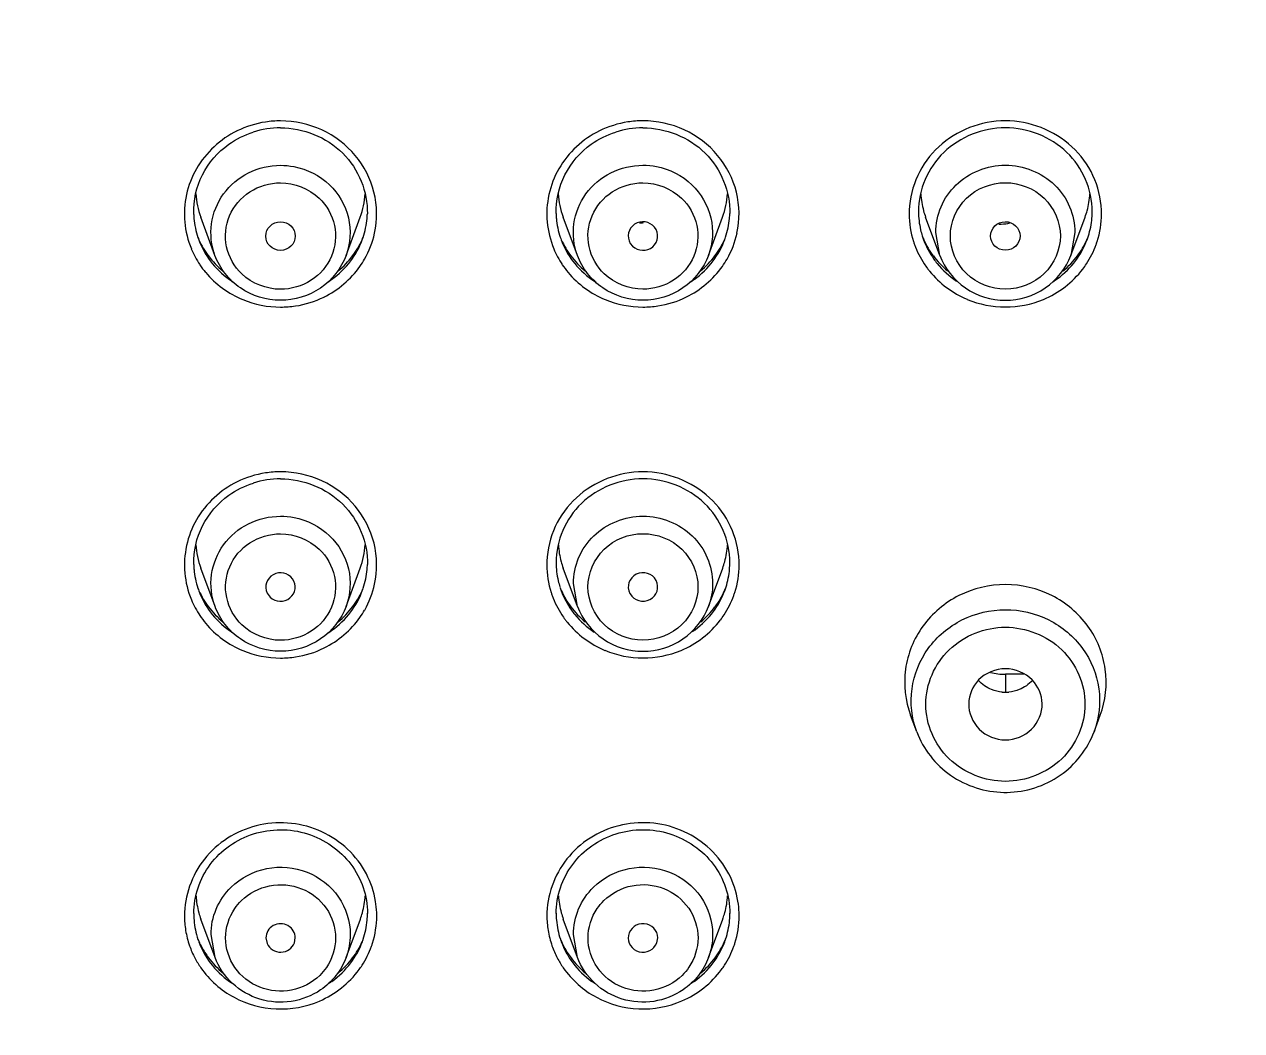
# Model space of a CAD drawing. Extents: x 4680 to 5808, y -3 to 824.
# Drawn here: x 5200.32 to 5225.17, y 539.51 to 560.05 of the extents above; entities that cross this region are included whole.
import ezdxf

# ---------------------------------------------------------------- set-up
doc = ezdxf.new("R2010")
doc.units = 0
doc.header["$LTSCALE"] = 4
doc.header["$MEASUREMENT"] = 0
for name, color, linetype in [('F3A55-R01_DXF_CONTINUOUS_LINE', 7, 'CONTINUOUS'), ('F3A55-R02_DXF_CONTINUOUS_LINE', 7, 'CONTINUOUS'), ('F3A55-R05_DXF_CONTINUOUS_LINE', 7, 'CONTINUOUS')]:
    doc.layers.add(name, color=color, linetype=linetype)

msp = doc.modelspace()

# ---------------------------------------------------------------- linework, layer by layer
at = {"layer": 'F3A55-R01_DXF_CONTINUOUS_LINE', "color": 9, "linetype": 'Continuous'}
for points, knots in [([(5208.603, 604.42), (5212.915, 603.719), (5221.405, 601.45), (5233.139, 595.564), (5243.376, 587.456), (5251.664, 577.468), (5257.642, 566.031), (5261.049, 553.636), (5261.733, 540.831), (5260.353, 532.385), (5259.226, 528.295)], [0, 0, 0, 0, 0.127243, 0.253926, 0.379839, 0.504913, 0.62922, 0.752956, 0.876436, 1, 1, 1, 1]), ([(5260.701, 541.59), (5260.702, 548.649), (5258.08, 562.95), (5246.804, 581.613), (5229.646, 595.364), (5215.659, 600.149), (5208.494, 601.312)], [0, 0, 0, 0, 0.246653, 0.495135, 0.746378, 1, 1, 1, 1]), ([(5136.653, 541.394), (5136.652, 545.286), (5137.446, 553.103), (5140.973, 564.353), (5146.701, 574.72), (5154.403, 583.801), (5163.787, 591.248), (5178.025, 598.619), (5198.143, 602.507), (5218.262, 598.624), (5232.504, 591.262), (5241.888, 583.814), (5249.597, 574.74), (5255.327, 564.374), (5258.858, 553.126), (5259.654, 545.309), (5259.654, 541.417)], [0, 0, 0, 0, 0.061575, 0.123304, 0.185315, 0.247693, 0.310467, 0.373601, 0.500005, 0.626397, 0.689539, 0.752312, 0.814687, 0.876699, 0.938429, 1, 1, 1, 1])]:
    msp.add_open_spline(points, degree=3, knots=knots, dxfattribs=at)
at = {"layer": 'F3A55-R02_DXF_CONTINUOUS_LINE', "color": 7, "linetype": 'Continuous'}
for p, q in [((5222.019, 555.655), (5222.019, 555.655)), ((5214.62, 548.489), (5214.62, 548.49)), ((5220.729, 546.786), (5220.351, 546.786)), ((5218.541, 545.611), (5218.415, 545.95)), ((5222.162, 545.612), (5222.288, 545.95)), ((5203.883, 541.324), (5203.883, 541.324)), ((5207.221, 541.324), (5207.221, 541.325)), ((5211.283, 541.325), (5211.283, 541.325)), ((5214.621, 541.325), (5214.621, 541.326))]:
    msp.add_line(p, q, dxfattribs=at)
at = {"layer": 'F3A55-R02_DXF_CONTINUOUS_LINE', "color": 9, "linetype": 'Continuous'}
msp.add_line((5220.351, 546.786), (5220.351, 546.418), dxfattribs=at)
for centre, radius, start, end in [((5205.55, 556.063), 2.02, 98.7151, 116.0871), ((5205.55, 556.053), 2.03, 90.0145, 98.682), ((5212.95, 556.064), 2.02, 98.7151, 116.0871), ((5212.95, 556.054), 2.03, 90.0145, 98.682), ((5220.206, 556.184), 1.82, 177.5672, 180.0057), ((5220.493, 556.184), 1.82, 0.0104, 2.4448), ((5205.449, 556.186), 1.862, 185.2102, 202.5484), ((5212.849, 556.188), 1.862, 185.2102, 202.5484), ((5205.639, 556.192), 1.876, 330.26, 347.5483), ((5213.039, 556.193), 1.876, 330.26, 347.5483), ((5205.482, 556.25), 1.709, 200.4537, 216.88), ((5205.618, 556.25), 1.709, 323.1362, 339.5625), ((5212.882, 556.251), 1.709, 200.4537, 216.88), ((5213.018, 556.251), 1.709, 323.1362, 339.5625), ((5220.229, 556.182), 1.842, 197.7668, 198.7072), ((5220.23, 556.183), 1.843, 198.7077, 199.8113), ((5220.266, 556.197), 1.881, 199.8621, 213.2555), ((5220.42, 556.251), 1.706, 323.4117, 339.5504), ((5220.434, 556.197), 1.881, 326.7263, 340.1119), ((5220.47, 556.183), 1.842, 340.1631, 341.2238), ((5220.471, 556.182), 1.842, 341.2244, 342.2435), ((5205.469, 556.198), 1.885, 202.6166, 213.8624), ((5212.869, 556.199), 1.885, 202.6166, 213.8624), ((5205.483, 556.206), 1.902, 213.854, 219.8035), ((5205.628, 556.199), 1.888, 324.839, 330.2324), ((5212.883, 556.207), 1.902, 213.854, 219.8035), ((5213.028, 556.2), 1.888, 324.839, 330.2324), ((5220.276, 556.204), 1.893, 213.2509, 216.8081), ((5220.28, 556.207), 1.898, 216.81, 218.867), ((5220.424, 556.204), 1.894, 322.6582, 326.7312), ((5205.526, 556.293), 1.77, 234.8788, 237.9224), ((5205.574, 556.293), 1.77, 302.0922, 305.1373), ((5212.926, 556.294), 1.77, 234.8788, 237.9224), ((5212.974, 556.294), 1.77, 302.0922, 305.1373), ((5220.375, 556.293), 1.768, 302.3312, 305.9475), ((5205.55, 556.312), 2.03, 270.0145, 278.682), ((5205.55, 556.301), 2.02, 278.7151, 296.0871), ((5212.95, 556.313), 2.03, 270.0145, 278.682), ((5212.95, 556.302), 2.02, 278.7151, 296.0871), ((5220.35, 556.306), 2.022, 247.3654, 292.5877), ((5205.551, 548.899), 2.02, 98.7151, 116.0871), ((5205.551, 548.889), 2.03, 90.0145, 98.682), ((5212.807, 549.019), 1.82, 177.5672, 180.0057), ((5213.094, 549.019), 1.82, 0.0104, 2.4448), ((5205.45, 549.022), 1.862, 185.2102, 202.5484), ((5205.64, 549.028), 1.876, 330.26, 347.5483), ((5205.47, 549.033), 1.885, 202.6166, 213.8624), ((5205.483, 549.086), 1.709, 200.4537, 216.88), ((5205.619, 549.086), 1.709, 323.1362, 339.5625), ((5212.83, 549.017), 1.842, 197.7668, 198.7072), ((5212.831, 549.017), 1.843, 198.7077, 199.8113), ((5212.867, 549.032), 1.881, 199.8621, 213.2555), ((5213.021, 549.086), 1.706, 323.4117, 339.5504), ((5213.035, 549.032), 1.881, 326.7263, 340.1119), ((5213.071, 549.017), 1.842, 340.1631, 341.2238), ((5213.072, 549.017), 1.842, 341.2244, 342.2435), ((5205.629, 549.035), 1.888, 324.839, 330.2324), ((5205.484, 549.042), 1.902, 213.854, 219.8035), ((5212.877, 549.038), 1.893, 213.2509, 216.8081), ((5212.881, 549.041), 1.898, 216.81, 218.867), ((5213.025, 549.039), 1.894, 322.6582, 326.7312), ((5205.527, 549.128), 1.77, 234.8788, 237.9224), ((5205.575, 549.128), 1.77, 302.0922, 305.1373), ((5212.976, 549.128), 1.768, 302.3312, 305.9475), ((5205.551, 549.137), 2.02, 278.7151, 296.0871), ((5205.551, 549.147), 2.03, 270.0145, 278.682), ((5212.951, 549.141), 2.022, 247.3654, 292.5877), ((5205.669, 541.853), 1.846, 2.0953, 9.2557), ((5213.069, 541.854), 1.846, 2.0953, 9.2557), ((5205.411, 541.854), 1.822, 177.6268, 180.006), ((5205.434, 541.854), 1.845, 180.0194, 189.2553), ((5205.657, 541.856), 1.858, 342.435, 359.9351), ((5205.679, 541.854), 1.836, 0.009, 2.0923), ((5212.811, 541.855), 1.822, 177.6268, 180.006), ((5212.834, 541.855), 1.845, 180.0194, 189.2553), ((5213.057, 541.857), 1.858, 342.435, 359.9351), ((5213.079, 541.855), 1.836, 0.009, 2.0923), ((5205.442, 541.856), 1.853, 189.275, 199.2994), ((5212.842, 541.857), 1.853, 189.275, 199.2994), ((5205.459, 541.863), 1.872, 199.3123, 207.6564), ((5205.482, 541.921), 1.707, 200.4686, 216.8922), ((5205.622, 541.921), 1.707, 323.1239, 339.5476), ((5205.636, 541.867), 1.881, 327.0777, 340.3225), ((5205.67, 541.853), 1.845, 340.3658, 342.4037), ((5212.859, 541.864), 1.872, 199.3123, 207.6564), ((5212.882, 541.922), 1.707, 200.4686, 216.8922), ((5213.022, 541.922), 1.707, 323.1239, 339.5476), ((5213.036, 541.868), 1.881, 327.0777, 340.3225), ((5213.07, 541.854), 1.845, 340.3658, 342.4037), ((5205.471, 541.87), 1.885, 207.6802, 214.8175), ((5212.871, 541.871), 1.885, 207.6802, 214.8175), ((5205.63, 541.871), 1.889, 323.8226, 327.0761), ((5213.03, 541.872), 1.889, 323.8226, 327.0761), ((5205.527, 541.963), 1.768, 234.8854, 237.9281), ((5205.577, 541.963), 1.768, 302.0781, 305.1307), ((5212.927, 541.964), 1.768, 234.8854, 237.9281), ((5212.977, 541.964), 1.768, 302.0781, 305.1307)]:
    msp.add_arc(centre, radius, start, end, dxfattribs=at)
at = {"layer": 'F3A55-R02_DXF_CONTINUOUS_LINE', "color": 7, "linetype": 'Continuous'}
for centre, radius, start, end in [((5205.551, 556.096), 1.844, 90.0545, 107.5744), ((5212.951, 556.097), 1.844, 90.0545, 107.5744), ((5205.421, 556.23), 1.645, 181.4713, 184.8665), ((5205.448, 556.233), 1.671, 184.887, 198.4233), ((5205.652, 556.233), 1.671, 341.5932, 355.1287), ((5205.679, 556.23), 1.645, 355.1493, 358.537), ((5212.821, 556.231), 1.645, 181.4713, 184.8665), ((5212.848, 556.234), 1.671, 184.887, 198.4233), ((5213.052, 556.234), 1.671, 341.5932, 355.1287), ((5213.079, 556.232), 1.645, 355.1493, 358.537), ((5220.248, 556.237), 1.672, 180.0402, 193.1263), ((5220.443, 556.239), 1.681, 342.4949, 355.1764), ((5220.47, 556.236), 1.653, 355.1887, 359.9996), ((5220.247, 556.237), 1.671, 193.1406, 197.5626), ((5205.426, 556.227), 1.648, 198.4463, 200.3758), ((5205.462, 556.367), 1.731, 202.4826, 204.2406), ((5205.481, 556.376), 1.752, 204.2668, 216.8864), ((5205.618, 556.376), 1.752, 323.1297, 335.7493), ((5205.638, 556.367), 1.731, 335.7755, 337.534), ((5205.674, 556.227), 1.648, 339.6404, 341.5703), ((5212.826, 556.228), 1.648, 198.4463, 200.3758), ((5212.862, 556.368), 1.731, 202.4826, 204.2406), ((5212.881, 556.377), 1.752, 204.2668, 216.8864), ((5213.018, 556.377), 1.752, 323.1297, 335.7493), ((5213.038, 556.368), 1.731, 335.7755, 337.534), ((5213.074, 556.228), 1.648, 339.6404, 341.5703), ((5220.257, 556.366), 1.725, 201.5616, 204.2347), ((5220.255, 556.24), 1.679, 197.5617, 200.3777), ((5220.28, 556.251), 1.707, 200.4459, 215.553), ((5220.279, 556.377), 1.75, 204.2646, 216.9006), ((5220.421, 556.377), 1.75, 323.1155, 335.7289), ((5220.443, 556.366), 1.725, 335.7586, 338.45), ((5220.457, 556.235), 1.667, 339.6413, 342.4729), ((5205.512, 556.402), 1.792, 216.9604, 230.4715), ((5205.588, 556.402), 1.792, 309.5446, 323.0558), ((5212.912, 556.403), 1.792, 216.9604, 230.4715), ((5212.988, 556.403), 1.792, 309.5446, 323.0558), ((5220.313, 556.405), 1.794, 216.9688, 230.4679), ((5220.387, 556.405), 1.794, 309.5552, 323.0474), ((5220.288, 556.257), 1.717, 215.5496, 219.1158), ((5205.552, 548.932), 1.844, 90.0545, 107.5744), ((5212.849, 549.072), 1.672, 180.0402, 193.1263), ((5213.071, 549.071), 1.653, 355.1887, 359.9996), ((5205.422, 549.066), 1.645, 181.4713, 184.8665), ((5205.449, 549.069), 1.671, 184.887, 198.4233), ((5205.653, 549.069), 1.671, 341.5932, 355.1287), ((5205.68, 549.066), 1.645, 355.1493, 358.537), ((5213.044, 549.074), 1.681, 342.4949, 355.1764), ((5212.848, 549.072), 1.671, 193.1406, 197.5626), ((5212.858, 549.201), 1.725, 201.5616, 204.2347), ((5212.856, 549.074), 1.679, 197.5617, 200.3777), ((5213.044, 549.201), 1.725, 335.7586, 338.45), ((5213.058, 549.07), 1.667, 339.6413, 342.4729), ((5205.427, 549.063), 1.648, 198.4463, 200.3758), ((5205.463, 549.202), 1.731, 202.4826, 204.2406), ((5205.482, 549.212), 1.752, 204.2668, 216.8864), ((5205.619, 549.212), 1.752, 323.1297, 335.7493), ((5205.639, 549.203), 1.731, 335.7755, 337.534), ((5205.675, 549.063), 1.648, 339.6404, 341.5703), ((5212.881, 549.086), 1.707, 200.4459, 215.553), ((5212.88, 549.212), 1.75, 204.2646, 216.9006), ((5213.022, 549.212), 1.75, 323.1155, 335.7289), ((5205.513, 549.238), 1.792, 216.9604, 230.4715), ((5205.589, 549.238), 1.792, 309.5446, 323.0558), ((5212.914, 549.24), 1.794, 216.9688, 230.4679), ((5212.889, 549.091), 1.717, 215.5496, 219.1158), ((5212.988, 549.24), 1.794, 309.5552, 323.0474), ((5220.352, 547.954), 1.169, 254.9511, 269.9535), ((5220.351, 547.164), 0.746, 264.636, 269.9947), ((5220.351, 547.164), 0.746, 270.0217, 275.4087), ((5220.351, 546.329), 1.954, 269.0361, 270.9804), ((5205.431, 541.906), 1.653, 180.0169, 184.9002), ((5205.673, 541.906), 1.653, 355.1159, 359.9993), ((5212.831, 541.907), 1.653, 180.0169, 184.9002), ((5213.073, 541.907), 1.653, 355.1159, 359.9993), ((5205.46, 541.909), 1.682, 184.9142, 198.5118), ((5205.644, 541.909), 1.682, 341.5044, 355.102), ((5212.86, 541.91), 1.682, 184.9142, 198.5118), ((5213.044, 541.91), 1.682, 341.5044, 355.102), ((5205.445, 541.905), 1.667, 198.5403, 200.3725), ((5205.46, 542.036), 1.727, 202.5446, 204.2339), ((5205.644, 542.036), 1.727, 335.7594, 337.4716), ((5205.659, 541.905), 1.667, 339.6436, 341.4758), ((5212.845, 541.906), 1.667, 198.5403, 200.3725), ((5212.86, 542.037), 1.727, 202.5446, 204.2339), ((5213.044, 542.037), 1.727, 335.7594, 337.4716), ((5213.059, 541.906), 1.667, 339.6436, 341.4758), ((5205.476, 542.044), 1.744, 204.2467, 212.5574), ((5205.482, 542.047), 1.751, 212.5558, 216.9072), ((5205.623, 542.047), 1.75, 323.1155, 335.7289), ((5212.876, 542.045), 1.744, 204.2467, 212.5574), ((5212.882, 542.048), 1.751, 212.5558, 216.9072), ((5213.023, 542.048), 1.75, 323.1155, 335.7289), ((5205.515, 542.075), 1.794, 216.9687, 230.461), ((5205.589, 542.075), 1.794, 309.5483, 323.0474), ((5212.915, 542.076), 1.794, 216.9687, 230.461), ((5212.989, 542.076), 1.794, 309.5483, 323.0474)]:
    msp.add_arc(centre, radius, start, end, dxfattribs=at)
at = {"layer": 'F3A55-R02_DXF_CONTINUOUS_LINE', "color": 9, "linetype": 'Continuous'}
for points, knots in [([(5257.231, 541.226), (5257.231, 544.965), (5256.466, 552.473), (5253.073, 563.278), (5247.568, 573.235), (5240.165, 581.954), (5231.151, 589.104), (5220.874, 594.414), (5209.733, 597.681), (5202.003, 598.415), (5198.144, 598.415)], [0, 0, 0, 0, 0.123011, 0.246323, 0.370202, 0.494815, 0.620217, 0.746344, 0.873021, 1, 1, 1, 1]), ([(5198.144, 597.99), (5201.976, 597.991), (5209.652, 597.262), (5220.714, 594.018), (5230.918, 588.746), (5239.868, 581.646), (5247.219, 572.988), (5252.685, 563.102), (5256.054, 552.373), (5256.814, 544.918), (5256.814, 541.205)], [0, 0, 0, 0, 0.126979, 0.253656, 0.379783, 0.505185, 0.629798, 0.753677, 0.876989, 1, 1, 1, 1]), ([(5207.391, 592.649), (5212.701, 591.744), (5223.078, 588.351), (5236.348, 578.955), (5246.115, 566.116), (5249.676, 555.977), (5250.617, 550.812)], [0, 0, 0, 0, 0.253201, 0.504427, 0.75322, 1, 1, 1, 1]), ([(5207.47, 555.788), (5207.53, 556.061), (5207.523, 556.645), (5207.122, 557.423), (5206.42, 557.957), (5205.838, 558.083), (5205.55, 558.083)], [0, 0, 0, 0, 0.246406, 0.494418, 0.745837, 1, 1, 1, 1]), ([(5214.87, 555.789), (5214.93, 556.062), (5214.923, 556.646), (5214.522, 557.424), (5213.82, 557.958), (5213.238, 558.084), (5212.95, 558.084)], [0, 0, 0, 0, 0.246406, 0.494418, 0.745837, 1, 1, 1, 1]), ([(5222.311, 556.262), (5222.301, 556.503), (5222.182, 556.989), (5221.598, 557.79), (5220.35, 558.281), (5219.102, 557.79), (5218.518, 556.988), (5218.399, 556.503), (5218.388, 556.261)], [0, 0, 0, 0, 0.124282, 0.249623, 0.499989, 0.750359, 0.875711, 1, 1, 1, 1]), ([(5204.662, 557.877), (5204.323, 557.711), (5203.732, 557.172), (5203.561, 556.387), (5203.594, 556.017)], [0, 0, 0, 0, 0.503911, 1, 1, 1, 1]), ([(5212.062, 557.878), (5211.723, 557.712), (5211.132, 557.173), (5210.961, 556.388), (5210.994, 556.018)], [0, 0, 0, 0, 0.503911, 1, 1, 1, 1]), ([(5207.471, 548.623), (5207.531, 548.896), (5207.524, 549.481), (5207.123, 550.259), (5206.421, 550.793), (5205.839, 550.919), (5205.551, 550.919)], [0, 0, 0, 0, 0.246406, 0.494418, 0.745837, 1, 1, 1, 1]), ([(5214.912, 549.097), (5214.902, 549.338), (5214.783, 549.823), (5214.199, 550.625), (5212.951, 551.116), (5211.703, 550.625), (5211.119, 549.823), (5211, 549.337), (5210.989, 549.096)], [0, 0, 0, 0, 0.124282, 0.249623, 0.499989, 0.750359, 0.875711, 1, 1, 1, 1]), ([(5204.663, 550.713), (5204.324, 550.547), (5203.733, 550.008), (5203.562, 549.223), (5203.595, 548.853)], [0, 0, 0, 0, 0.503911, 1, 1, 1, 1]), ([(5218.541, 545.611), (5218.438, 545.888), (5218.369, 546.503), (5218.72, 547.36), (5219.434, 547.962), (5220.047, 548.104), (5220.351, 548.104)], [0, 0, 0, 0, 0.246718, 0.494441, 0.745679, 1, 1, 1, 1]), ([(5220.351, 548.104), (5220.655, 548.105), (5221.268, 547.962), (5221.982, 547.361), (5222.333, 546.504), (5222.265, 545.888), (5222.162, 545.612)], [0, 0, 0, 0, 0.254321, 0.505559, 0.753282, 1, 1, 1, 1]), ([(5220.352, 544.6), (5219.939, 544.6), (5219.086, 544.927), (5218.549, 546.173), (5219.086, 547.419), (5219.938, 547.746), (5220.351, 547.747)], [0, 0, 0, 0, 0.252862, 0.49999, 0.747123, 1, 1, 1, 1]), ([(5220.351, 547.747), (5220.764, 547.747), (5221.617, 547.419), (5222.154, 546.174), (5221.617, 544.928), (5220.764, 544.6), (5220.352, 544.6)], [0, 0, 0, 0, 0.252862, 0.49999, 0.747123, 1, 1, 1, 1]), ([(5207.303, 542.714), (5207.109, 543.083), (5206.444, 543.706), (5205.109, 543.847), (5203.945, 543.181), (5203.607, 542.34), (5203.59, 541.929)], [0, 0, 0, 0, 0.249381, 0.502551, 0.753689, 1, 1, 1, 1]), ([(5214.703, 542.715), (5214.509, 543.084), (5213.844, 543.707), (5212.509, 543.848), (5211.345, 543.182), (5211.007, 542.341), (5210.99, 541.93)], [0, 0, 0, 0, 0.249381, 0.502551, 0.753689, 1, 1, 1, 1]), ([(5257.231, 541.226), (5257.232, 537.599), (5256.515, 530.318), (5253.325, 519.814), (5248.138, 510.083), (5241.146, 501.484), (5232.602, 494.325), (5222.817, 488.863), (5212.149, 485.292), (5204.696, 484.257), (5200.958, 484.085)], [0, 0, 0, 0, 0.123071, 0.246424, 0.370316, 0.49491, 0.620269, 0.746349, 0.872998, 1, 1, 1, 1]), ([(5256.814, 541.205), (5256.815, 537.609), (5256.104, 530.388), (5252.944, 519.969), (5247.807, 510.316), (5240.879, 501.783), (5232.414, 494.675), (5222.717, 489.246), (5212.142, 485.689), (5204.753, 484.65), (5201.046, 484.473)], [0, 0, 0, 0, 0.123073, 0.246428, 0.370321, 0.494914, 0.620272, 0.74635, 0.872998, 1, 1, 1, 1]), ([(5204.601, 540.191), (5204.864, 540.05), (5205.462, 539.886), (5206.072, 539.998), (5206.347, 540.116)], [0, 0, 0, 0, 0.499695, 1, 1, 1, 1]), ([(5212.001, 540.192), (5212.264, 540.051), (5212.862, 539.887), (5213.472, 539.999), (5213.747, 540.117)], [0, 0, 0, 0, 0.499695, 1, 1, 1, 1])]:
    msp.add_open_spline(points, degree=3, knots=knots, dxfattribs=at)
at = {"layer": 'F3A55-R02_DXF_CONTINUOUS_LINE', "color": 7, "linetype": 'Continuous'}
for points in [[(5204.495, 557.605), (5204.647, 557.713), (5204.817, 557.798), (5204.995, 557.854)], [(5211.895, 557.606), (5212.047, 557.714), (5212.217, 557.799), (5212.395, 557.855)], [(5204.496, 550.441), (5204.648, 550.549), (5204.818, 550.634), (5204.996, 550.69)], [(5220.351, 546.899), (5220.153, 546.899), (5219.941, 546.812), (5219.803, 546.669)], [(5220.9, 546.669), (5220.762, 546.812), (5220.55, 546.899), (5220.351, 546.899)], [(5219.803, 546.669), (5219.683, 546.544), (5219.605, 546.362), (5219.602, 546.188)], [(5220.07, 546.472), (5219.969, 546.513), (5219.874, 546.579), (5219.801, 546.661)], [(5220.903, 546.661), (5220.83, 546.58), (5220.735, 546.514), (5220.634, 546.473)], [(5221.101, 546.188), (5221.098, 546.362), (5221.02, 546.544), (5220.9, 546.669)], [(5220.282, 546.421), (5220.21, 546.428), (5220.138, 546.445), (5220.07, 546.472)], [(5220.634, 546.473), (5220.566, 546.446), (5220.494, 546.428), (5220.421, 546.421)], [(5206.985, 542.909), (5207.094, 542.765), (5207.18, 542.602), (5207.238, 542.431)], [(5214.385, 542.91), (5214.494, 542.766), (5214.58, 542.603), (5214.638, 542.432)], [(5207.238, 542.431), (5207.295, 542.262), (5207.325, 542.081), (5207.325, 541.902)], [(5214.638, 542.432), (5214.695, 542.263), (5214.725, 542.082), (5214.725, 541.903)]]:
    msp.add_open_spline(points, degree=3, dxfattribs=at)
for points, knots in [([(5205.55, 557.94), (5206.007, 557.94), (5206.951, 557.579), (5207.334, 556.633), (5207.323, 556.188)], [0, 0, 0, 0, 0.507035, 1, 1, 1, 1]), ([(5212.95, 557.941), (5213.407, 557.942), (5214.351, 557.58), (5214.734, 556.634), (5214.723, 556.19)], [0, 0, 0, 0, 0.507035, 1, 1, 1, 1]), ([(5222.123, 556.232), (5222.123, 556.455), (5222.029, 556.907), (5221.507, 557.662), (5220.35, 558.13), (5219.193, 557.662), (5218.671, 556.906), (5218.577, 556.454), (5218.577, 556.232)], [0, 0, 0, 0, 0.123856, 0.249059, 0.499999, 0.75094, 0.876144, 1, 1, 1, 1]), ([(5203.777, 556.188), (5203.77, 556.459), (5203.896, 557.016), (5204.272, 557.445), (5204.495, 557.605)], [0, 0, 0, 0, 0.496276, 1, 1, 1, 1]), ([(5211.177, 556.189), (5211.17, 556.46), (5211.296, 557.017), (5211.672, 557.446), (5211.895, 557.606)], [0, 0, 0, 0, 0.496276, 1, 1, 1, 1]), ([(5205.551, 550.776), (5206.008, 550.776), (5206.952, 550.415), (5207.335, 549.469), (5207.324, 549.024)], [0, 0, 0, 0, 0.507035, 1, 1, 1, 1]), ([(5214.724, 549.067), (5214.724, 549.289), (5214.63, 549.742), (5214.108, 550.497), (5212.951, 550.964), (5211.794, 550.497), (5211.272, 549.741), (5211.178, 549.289), (5211.178, 549.066)], [0, 0, 0, 0, 0.123856, 0.249059, 0.499999, 0.75094, 0.876144, 1, 1, 1, 1]), ([(5203.778, 549.024), (5203.771, 549.295), (5203.897, 549.852), (5204.273, 550.281), (5204.496, 550.441)], [0, 0, 0, 0, 0.496276, 1, 1, 1, 1]), ([(5220.351, 548.616), (5220.026, 548.616), (5219.37, 548.463), (5218.607, 547.82), (5218.232, 546.903), (5218.305, 546.245), (5218.415, 545.95)], [0, 0, 0, 0, 0.254342, 0.505567, 0.753282, 1, 1, 1, 1]), ([(5222.288, 545.95), (5222.397, 546.246), (5222.471, 546.904), (5222.095, 547.82), (5221.332, 548.463), (5220.676, 548.616), (5220.351, 548.616)], [0, 0, 0, 0, 0.246711, 0.494418, 0.745653, 1, 1, 1, 1]), ([(5219.602, 546.188), (5219.598, 546), (5219.76, 545.6), (5220.159, 545.447), (5220.351, 545.447)], [0, 0, 0, 0, 0.494186, 1, 1, 1, 1]), ([(5220.351, 545.447), (5220.544, 545.447), (5220.943, 545.6), (5221.105, 546), (5221.101, 546.188)], [0, 0, 0, 0, 0.505795, 1, 1, 1, 1]), ([(5218.541, 545.611), (5218.672, 545.26), (5219.169, 544.621), (5219.939, 544.382), (5220.319, 544.375)], [0, 0, 0, 0, 0.496873, 1, 1, 1, 1]), ([(5220.385, 544.375), (5220.765, 544.382), (5221.534, 544.621), (5222.031, 545.26), (5222.162, 545.612)], [0, 0, 0, 0, 0.503128, 1, 1, 1, 1]), ([(5203.779, 541.901), (5203.779, 542.254), (5204.026, 542.987), (5204.972, 543.637), (5206.125, 543.643), (5206.768, 543.196), (5206.985, 542.909)], [0, 0, 0, 0, 0.245001, 0.49554, 0.749435, 1, 1, 1, 1]), ([(5211.179, 541.902), (5211.179, 542.255), (5211.426, 542.988), (5212.372, 543.638), (5213.525, 543.644), (5214.168, 543.198), (5214.385, 542.91)], [0, 0, 0, 0, 0.245001, 0.49554, 0.749435, 1, 1, 1, 1]), ([(5200.612, 483.401), (5204.426, 483.552), (5212.034, 484.563), (5222.935, 488.151), (5232.941, 493.68), (5241.683, 500.952), (5248.842, 509.706), (5254.154, 519.623), (5257.422, 530.338), (5258.157, 537.768), (5258.156, 541.468)], [0, 0, 0, 0, 0.126971, 0.253597, 0.379663, 0.505021, 0.629623, 0.75353, 0.876905, 1, 1, 1, 1])]:
    msp.add_open_spline(points, degree=3, knots=knots, dxfattribs=at)
at = {"layer": 'F3A55-R02_DXF_CONTINUOUS_LINE', "color": 9, "linetype": 'Continuous'}
for points in [[(5218.387, 556.184), (5218.387, 555.994), (5218.417, 555.801), (5218.475, 555.62)], [(5222.225, 555.621), (5222.283, 555.802), (5222.313, 555.994), (5222.313, 556.185)], [(5204.115, 555.224), (5204.224, 555.079), (5204.359, 554.949), (5204.508, 554.844)], [(5206.438, 554.487), (5206.726, 554.629), (5206.987, 554.849), (5207.172, 555.112)], [(5206.593, 554.845), (5206.742, 554.95), (5206.876, 555.079), (5206.985, 555.225)], [(5211.515, 555.225), (5211.624, 555.08), (5211.759, 554.95), (5211.908, 554.846)], [(5213.838, 554.488), (5214.126, 554.63), (5214.387, 554.85), (5214.572, 555.113)], [(5213.993, 554.846), (5214.142, 554.951), (5214.276, 555.08), (5214.385, 555.226)], [(5218.956, 555.174), (5219.069, 555.034), (5219.206, 554.912), (5219.356, 554.813)], [(5221.127, 554.439), (5221.438, 554.569), (5221.725, 554.787), (5221.929, 555.055)], [(5221.413, 554.862), (5221.556, 554.965), (5221.685, 555.092), (5221.79, 555.234)], [(5204.022, 554.989), (5204.222, 554.749), (5204.49, 554.554), (5204.779, 554.435)], [(5211.422, 554.99), (5211.622, 554.75), (5211.89, 554.555), (5212.179, 554.436)], [(5218.802, 555.016), (5219.003, 554.766), (5219.276, 554.563), (5219.572, 554.44)], [(5204.779, 554.435), (5205.021, 554.334), (5205.288, 554.282), (5205.55, 554.282)], [(5212.179, 554.436), (5212.421, 554.335), (5212.688, 554.283), (5212.95, 554.283)], [(5210.988, 549.019), (5210.988, 548.829), (5211.018, 548.636), (5211.076, 548.455)], [(5214.826, 548.455), (5214.884, 548.637), (5214.914, 548.829), (5214.914, 549.019)], [(5204.116, 548.06), (5204.225, 547.915), (5204.36, 547.785), (5204.509, 547.68)], [(5206.594, 547.681), (5206.743, 547.785), (5206.877, 547.915), (5206.986, 548.061)], [(5214.014, 547.696), (5214.157, 547.8), (5214.286, 547.927), (5214.391, 548.068)], [(5204.023, 547.825), (5204.223, 547.585), (5204.491, 547.39), (5204.78, 547.27)], [(5206.439, 547.323), (5206.727, 547.465), (5206.988, 547.685), (5207.173, 547.947)], [(5211.403, 547.85), (5211.604, 547.601), (5211.877, 547.398), (5212.173, 547.274)], [(5211.557, 548.008), (5211.67, 547.869), (5211.807, 547.746), (5211.957, 547.648)], [(5213.728, 547.274), (5214.039, 547.404), (5214.326, 547.622), (5214.53, 547.89)], [(5204.78, 547.27), (5205.022, 547.17), (5205.289, 547.117), (5205.551, 547.117)], [(5207.491, 542.15), (5207.459, 542.346), (5207.395, 542.538), (5207.303, 542.714)], [(5214.891, 542.151), (5214.859, 542.347), (5214.795, 542.539), (5214.703, 542.715)], [(5204.117, 540.896), (5204.226, 540.75), (5204.361, 540.621), (5204.51, 540.516)], [(5206.595, 540.516), (5206.744, 540.621), (5206.878, 540.751), (5206.987, 540.896)], [(5211.517, 540.897), (5211.626, 540.751), (5211.761, 540.622), (5211.91, 540.517)], [(5213.995, 540.517), (5214.144, 540.622), (5214.278, 540.752), (5214.387, 540.897)], [(5203.923, 540.793), (5204.096, 540.545), (5204.335, 540.334), (5204.601, 540.191)], [(5206.347, 540.116), (5206.663, 540.251), (5206.952, 540.479), (5207.155, 540.756)], [(5211.323, 540.794), (5211.496, 540.546), (5211.735, 540.335), (5212.001, 540.192)], [(5213.747, 540.117), (5214.063, 540.252), (5214.352, 540.48), (5214.555, 540.757)]]:
    msp.add_open_spline(points, degree=3, dxfattribs=at)
at = {"layer": 'F3A55-R05_DXF_CONTINUOUS_LINE', "color": 7, "linetype": 'Continuous'}
for p, q in [((5204.212, 555.334), (5203.922, 556.116)), ((5206.888, 555.335), (5207.178, 556.117)), ((5211.612, 555.335), (5211.322, 556.117)), ((5214.288, 555.336), (5214.578, 556.118)), ((5219.012, 555.336), (5218.722, 556.118)), ((5221.688, 555.337), (5221.978, 556.119)), ((5212.692, 555.582), (5212.737, 555.526)), ((5204.213, 548.17), (5203.923, 548.952)), ((5206.889, 548.171), (5207.179, 548.953)), ((5211.613, 548.171), (5211.323, 548.953)), ((5214.289, 548.172), (5214.579, 548.954)), ((5205.279, 548.444), (5205.338, 548.361)), ((5212.687, 548.428), (5212.682, 548.438)), ((5204.214, 541.006), (5203.924, 541.788)), ((5206.89, 541.006), (5207.18, 541.788)), ((5211.614, 541.007), (5211.324, 541.789)), ((5214.29, 541.007), (5214.58, 541.789)), ((5205.252, 541.403), (5205.276, 541.29)), ((5205.834, 541.304), (5205.852, 541.403)), ((5213.234, 541.304), (5213.252, 541.404))]:
    msp.add_line(p, q, dxfattribs=at)
at = {"layer": 'F3A55-R05_DXF_CONTINUOUS_LINE', "color": 9, "linetype": 'Continuous'}
for p, q in [((5219.012, 555.336), (5218.929, 555.802)), ((5221.772, 555.802), (5221.688, 555.337)), ((5211.613, 548.171), (5211.53, 548.637)), ((5204.214, 541.006), (5204.131, 541.471)), ((5211.614, 541.007), (5211.531, 541.472))]:
    msp.add_line(p, q, dxfattribs=at)
at = {"layer": 'F3A55-R05_DXF_CONTINUOUS_LINE', "color": 7, "linetype": 'Continuous'}
for centre, radius, start, end in [((5205.458, 556.686), 1.639, 183.1893, 200.3406), ((5205.641, 556.686), 1.639, 339.6761, 356.8038), ((5212.858, 556.687), 1.639, 183.1893, 200.3406), ((5213.041, 556.687), 1.639, 339.6761, 356.8038), ((5220.259, 556.688), 1.639, 183.3202, 195.5358), ((5220.441, 556.688), 1.639, 344.4804, 356.6981), ((5220.248, 556.685), 1.628, 195.5417, 200.3679), ((5220.452, 556.685), 1.628, 339.6486, 344.475), ((5212.877, 556.813), 0.811, 270.3889, 275.8704), ((5220.241, 556.821), 0.846, 268.4351, 281.0604), ((5220.243, 556.806), 0.831, 281.1076, 283.6112), ((5205.459, 549.522), 1.639, 183.1893, 200.3406), ((5205.642, 549.522), 1.639, 339.6761, 356.8038), ((5212.86, 549.523), 1.639, 183.3202, 195.5358), ((5213.042, 549.523), 1.639, 344.4804, 356.6981), ((5212.849, 549.52), 1.628, 195.5417, 200.3679), ((5213.053, 549.52), 1.628, 339.6486, 344.475), ((5205.461, 542.357), 1.639, 183.3182, 195.5358), ((5205.643, 542.357), 1.639, 344.4804, 356.6962), ((5212.861, 542.358), 1.639, 183.3182, 195.5358), ((5213.043, 542.358), 1.639, 344.4804, 356.6962), ((5205.45, 542.354), 1.628, 195.5417, 200.3679), ((5205.654, 542.354), 1.628, 339.6486, 344.475), ((5212.85, 542.355), 1.628, 195.5417, 200.3679), ((5213.054, 542.355), 1.627, 340.3861, 344.4759), ((5213.055, 542.355), 1.627, 339.6451, 340.3825)]:
    msp.add_arc(centre, radius, start, end, dxfattribs=at)
for centre, major_axis, ratio in [((5205.55, 555.731), (0.301, 0.001), 0.968238), ((5220.349, 555.733), (0.301, 0.002), 0.967979)]:
    msp.add_ellipse(centre, major_axis=major_axis, ratio=ratio, dxfattribs=at)
for centre, major_axis, ratio, start_param, end_param in [((5212.95, 555.732), (0.301, 0.001), 0.968141, -2.360295, 3.678385), ((5205.551, 548.567), (0.3, 0), 0.968142, -2.357217, 3.57957), ((5212.951, 548.568), (0.301, 0.001), 0.968045, -2.643232, 3.603198), ((5205.552, 541.403), (0.3, 0), 0.968119, 0, 3.141593), ((5212.951, 541.404), (0.301, 0), 0.967935, 0, 5.933005), ((5205.552, 541.403), (0.3, 0), 0.968119, -2.74127, -0.34676)]:
    msp.add_ellipse(centre, major_axis=major_axis, ratio=ratio, start_param=start_param, end_param=end_param, dxfattribs=at)
at = {"layer": 'F3A55-R05_DXF_CONTINUOUS_LINE', "color": 9, "linetype": 'Continuous'}
for points, knots in [([(5204.212, 555.334), (5204.137, 555.538), (5204.086, 555.993), (5204.345, 556.626), (5204.872, 557.071), (5205.325, 557.176), (5205.55, 557.176)], [0, 0, 0, 0, 0.246696, 0.494426, 0.745662, 1, 1, 1, 1]), ([(5205.55, 557.176), (5205.642, 557.176), (5206.005, 557.143), (5206.353, 556.967), (5206.549, 556.779)], [0, 0, 0, 0, 0.253569, 1, 1, 1, 1]), ([(5211.612, 555.335), (5211.537, 555.54), (5211.486, 555.994), (5211.745, 556.627), (5212.272, 557.072), (5212.725, 557.177), (5212.95, 557.177)], [0, 0, 0, 0, 0.246696, 0.494426, 0.745662, 1, 1, 1, 1]), ([(5212.95, 557.177), (5213.042, 557.177), (5213.405, 557.144), (5213.753, 556.968), (5213.949, 556.78)], [0, 0, 0, 0, 0.253569, 1, 1, 1, 1]), ([(5218.929, 555.802), (5218.929, 555.981), (5219.004, 556.345), (5219.422, 556.952), (5220.35, 557.329), (5221.277, 556.953), (5221.696, 556.346), (5221.772, 555.982), (5221.772, 555.802)], [0, 0, 0, 0, 0.124294, 0.249671, 0.500002, 0.750336, 0.875712, 1, 1, 1, 1]), ([(5204.761, 554.958), (5204.608, 555.105), (5204.383, 555.5), (5204.451, 556.173), (5204.891, 556.691), (5205.333, 556.818), (5205.55, 556.818)], [0, 0, 0, 0, 0.248729, 0.495606, 0.74569, 1, 1, 1, 1]), ([(5206.549, 556.779), (5206.736, 556.6), (5207.015, 556.126), (5206.977, 555.576), (5206.888, 555.335)], [0, 0, 0, 0, 0.501967, 1, 1, 1, 1]), ([(5212.161, 554.959), (5212.008, 555.106), (5211.783, 555.501), (5211.851, 556.174), (5212.291, 556.692), (5212.733, 556.819), (5212.95, 556.819)], [0, 0, 0, 0, 0.248729, 0.495606, 0.74569, 1, 1, 1, 1]), ([(5213.949, 556.78), (5214.136, 556.601), (5214.415, 556.127), (5214.377, 555.577), (5214.288, 555.336)], [0, 0, 0, 0, 0.501967, 1, 1, 1, 1]), ([(5219.227, 555.733), (5219.227, 556.012), (5219.479, 556.597), (5220.35, 556.933), (5221.22, 556.597), (5221.473, 556.012), (5221.473, 555.734)], [0, 0, 0, 0, 0.247137, 0.499987, 0.752844, 1, 1, 1, 1]), ([(5206.339, 556.505), (5206.492, 556.358), (5206.717, 555.963), (5206.649, 555.29), (5206.209, 554.772), (5205.767, 554.645), (5205.55, 554.645)], [0, 0, 0, 0, 0.248729, 0.495606, 0.74569, 1, 1, 1, 1]), ([(5213.739, 556.506), (5213.892, 556.359), (5214.117, 555.964), (5214.049, 555.291), (5213.609, 554.773), (5213.167, 554.646), (5212.95, 554.646)], [0, 0, 0, 0, 0.248729, 0.495606, 0.74569, 1, 1, 1, 1]), ([(5221.473, 555.734), (5221.473, 555.455), (5221.221, 554.87), (5220.35, 554.534), (5219.48, 554.87), (5219.227, 555.455), (5219.227, 555.733)], [0, 0, 0, 0, 0.247137, 0.499987, 0.752844, 1, 1, 1, 1]), ([(5204.213, 548.17), (5204.138, 548.374), (5204.087, 548.829), (5204.346, 549.462), (5204.873, 549.906), (5205.326, 550.012), (5205.551, 550.012)], [0, 0, 0, 0, 0.246696, 0.494426, 0.745662, 1, 1, 1, 1]), ([(5205.551, 550.012), (5205.643, 550.012), (5206.006, 549.979), (5206.354, 549.802), (5206.55, 549.615)], [0, 0, 0, 0, 0.253569, 1, 1, 1, 1]), ([(5211.53, 548.637), (5211.53, 548.816), (5211.605, 549.18), (5212.023, 549.787), (5212.951, 550.164), (5213.878, 549.787), (5214.297, 549.18), (5214.373, 548.816), (5214.373, 548.637)], [0, 0, 0, 0, 0.124294, 0.249679, 0.500028, 0.750351, 0.875714, 1, 1, 1, 1]), ([(5204.762, 547.794), (5204.609, 547.941), (5204.384, 548.335), (5204.452, 549.009), (5204.892, 549.527), (5205.334, 549.654), (5205.551, 549.654)], [0, 0, 0, 0, 0.248729, 0.495606, 0.74569, 1, 1, 1, 1]), ([(5206.55, 549.615), (5206.737, 549.436), (5207.016, 548.962), (5206.978, 548.412), (5206.889, 548.171)], [0, 0, 0, 0, 0.501967, 1, 1, 1, 1]), ([(5211.828, 548.568), (5211.828, 548.847), (5212.08, 549.432), (5212.951, 549.768), (5213.822, 549.432), (5214.074, 548.847), (5214.074, 548.568)], [0, 0, 0, 0, 0.247137, 0.499987, 0.752844, 1, 1, 1, 1]), ([(5206.34, 549.341), (5206.493, 549.194), (5206.718, 548.799), (5206.65, 548.125), (5206.21, 547.607), (5205.768, 547.48), (5205.551, 547.48)], [0, 0, 0, 0, 0.248729, 0.495606, 0.74569, 1, 1, 1, 1]), ([(5214.074, 548.568), (5214.074, 548.29), (5213.822, 547.705), (5212.951, 547.369), (5212.081, 547.705), (5211.828, 548.29), (5211.828, 548.568)], [0, 0, 0, 0, 0.247137, 0.499987, 0.752844, 1, 1, 1, 1]), ([(5204.541, 542.439), (5204.736, 542.63), (5205.256, 542.902), (5206.118, 542.821), (5206.799, 542.293), (5206.974, 541.74), (5206.974, 541.472)], [0, 0, 0, 0, 0.251321, 0.504345, 0.754245, 1, 1, 1, 1]), ([(5211.941, 542.44), (5212.136, 542.631), (5212.656, 542.903), (5213.518, 542.822), (5214.199, 542.294), (5214.374, 541.741), (5214.374, 541.473)], [0, 0, 0, 0, 0.251321, 0.504345, 0.754245, 1, 1, 1, 1]), ([(5204.131, 541.471), (5204.131, 541.649), (5204.204, 542.01), (5204.413, 542.313), (5204.541, 542.439)], [0, 0, 0, 0, 0.497793, 1, 1, 1, 1]), ([(5204.753, 542.167), (5204.908, 542.318), (5205.318, 542.533), (5205.999, 542.469), (5206.537, 542.052), (5206.675, 541.615), (5206.675, 541.403)], [0, 0, 0, 0, 0.251337, 0.504345, 0.754229, 1, 1, 1, 1]), ([(5211.531, 541.472), (5211.531, 541.65), (5211.604, 542.011), (5211.813, 542.314), (5211.941, 542.44)], [0, 0, 0, 0, 0.497793, 1, 1, 1, 1]), ([(5212.153, 542.168), (5212.308, 542.319), (5212.718, 542.534), (5213.399, 542.47), (5213.937, 542.053), (5214.075, 541.616), (5214.075, 541.404)], [0, 0, 0, 0, 0.251337, 0.504345, 0.754229, 1, 1, 1, 1]), ([(5204.429, 541.403), (5204.429, 541.612), (5204.521, 541.902), (5204.702, 542.117), (5204.753, 542.167)], [0, 0, 0, 0, 0.745726, 1, 1, 1, 1]), ([(5211.829, 541.404), (5211.829, 541.613), (5211.921, 541.903), (5212.102, 542.118), (5212.153, 542.168)], [0, 0, 0, 0, 0.745726, 1, 1, 1, 1]), ([(5206.351, 540.639), (5206.196, 540.488), (5205.786, 540.274), (5205.105, 540.337), (5204.567, 540.755), (5204.429, 541.191), (5204.429, 541.403)], [0, 0, 0, 0, 0.251337, 0.504345, 0.754229, 1, 1, 1, 1]), ([(5206.675, 541.403), (5206.675, 541.194), (5206.584, 540.904), (5206.402, 540.689), (5206.351, 540.639)], [0, 0, 0, 0, 0.745726, 1, 1, 1, 1]), ([(5213.751, 540.64), (5213.596, 540.489), (5213.186, 540.275), (5212.505, 540.338), (5211.967, 540.756), (5211.829, 541.192), (5211.829, 541.404)], [0, 0, 0, 0, 0.251337, 0.504345, 0.754229, 1, 1, 1, 1]), ([(5214.075, 541.404), (5214.075, 541.195), (5213.984, 540.905), (5213.802, 540.69), (5213.751, 540.64)], [0, 0, 0, 0, 0.745726, 1, 1, 1, 1])]:
    msp.add_open_spline(points, degree=3, knots=knots, dxfattribs=at)
for points in [[(5205.55, 556.818), (5205.833, 556.818), (5206.134, 556.7), (5206.339, 556.505)], [(5212.95, 556.819), (5213.233, 556.819), (5213.534, 556.701), (5213.739, 556.506)], [(5205.55, 554.645), (5205.267, 554.645), (5204.966, 554.763), (5204.761, 554.958)], [(5212.95, 554.646), (5212.667, 554.646), (5212.366, 554.764), (5212.161, 554.959)], [(5205.551, 549.654), (5205.834, 549.654), (5206.135, 549.536), (5206.34, 549.341)], [(5214.373, 548.637), (5214.373, 548.479), (5214.344, 548.319), (5214.289, 548.172)], [(5205.551, 547.48), (5205.268, 547.48), (5204.967, 547.598), (5204.762, 547.794)], [(5206.974, 541.472), (5206.974, 541.314), (5206.945, 541.154), (5206.89, 541.006)], [(5214.374, 541.473), (5214.374, 541.315), (5214.345, 541.155), (5214.29, 541.007)]]:
    msp.add_open_spline(points, degree=3, dxfattribs=at)
at = {"layer": 'F3A55-R05_DXF_CONTINUOUS_LINE', "color": 7, "linetype": 'Continuous'}
for points in [[(5204.42, 554.965), (5204.332, 555.076), (5204.262, 555.202), (5204.212, 555.334)], [(5211.82, 554.966), (5211.732, 555.077), (5211.662, 555.203), (5211.612, 555.335)], [(5204.732, 554.672), (5204.614, 554.753), (5204.508, 554.852), (5204.42, 554.965)], [(5212.132, 554.673), (5212.014, 554.754), (5211.908, 554.853), (5211.82, 554.966)], [(5205.55, 554.42), (5205.265, 554.42), (5204.967, 554.511), (5204.732, 554.672)], [(5212.95, 554.421), (5212.665, 554.421), (5212.367, 554.512), (5212.132, 554.673)], [(5204.421, 547.8), (5204.333, 547.912), (5204.263, 548.038), (5204.213, 548.17)], [(5204.733, 547.508), (5204.615, 547.588), (5204.509, 547.688), (5204.421, 547.8)], [(5205.551, 547.256), (5205.266, 547.255), (5204.968, 547.346), (5204.733, 547.508)], [(5206.89, 541.006), (5206.841, 540.874), (5206.77, 540.748), (5206.683, 540.636)], [(5214.29, 541.007), (5214.241, 540.875), (5214.17, 540.749), (5214.083, 540.637)], [(5206.683, 540.636), (5206.595, 540.524), (5206.488, 540.424), (5206.37, 540.343)], [(5214.083, 540.637), (5213.995, 540.525), (5213.888, 540.425), (5213.77, 540.344)]]:
    msp.add_open_spline(points, degree=3, dxfattribs=at)
for points, knots in [([(5206.888, 555.335), (5206.79, 555.071), (5206.415, 554.592), (5205.835, 554.42), (5205.55, 554.42)], [0, 0, 0, 0, 0.497254, 1, 1, 1, 1]), ([(5214.288, 555.336), (5214.19, 555.072), (5213.815, 554.594), (5213.235, 554.421), (5212.95, 554.421)], [0, 0, 0, 0, 0.497254, 1, 1, 1, 1]), ([(5219.012, 555.336), (5219.11, 555.073), (5219.488, 554.594), (5220.35, 554.335), (5221.213, 554.595), (5221.59, 555.073), (5221.688, 555.337)], [0, 0, 0, 0, 0.248628, 0.500003, 0.751375, 1, 1, 1, 1]), ([(5206.889, 548.171), (5206.791, 547.907), (5206.416, 547.428), (5205.836, 547.256), (5205.551, 547.256)], [0, 0, 0, 0, 0.497254, 1, 1, 1, 1]), ([(5211.613, 548.171), (5211.711, 547.907), (5212.089, 547.429), (5212.951, 547.17), (5213.814, 547.429), (5214.191, 547.908), (5214.289, 548.172)], [0, 0, 0, 0, 0.248628, 0.500003, 0.751375, 1, 1, 1, 1]), ([(5206.37, 540.343), (5206.193, 540.222), (5205.776, 540.058), (5205.112, 540.108), (5204.536, 540.437), (5204.288, 540.807), (5204.214, 541.006)], [0, 0, 0, 0, 0.250689, 0.502054, 0.752115, 1, 1, 1, 1]), ([(5213.77, 540.344), (5213.593, 540.223), (5213.176, 540.06), (5212.512, 540.109), (5211.936, 540.438), (5211.688, 540.808), (5211.614, 541.007)], [0, 0, 0, 0, 0.250689, 0.502054, 0.752115, 1, 1, 1, 1])]:
    msp.add_open_spline(points, degree=3, knots=knots, dxfattribs=at)

doc.saveas('drawing.dxf')
